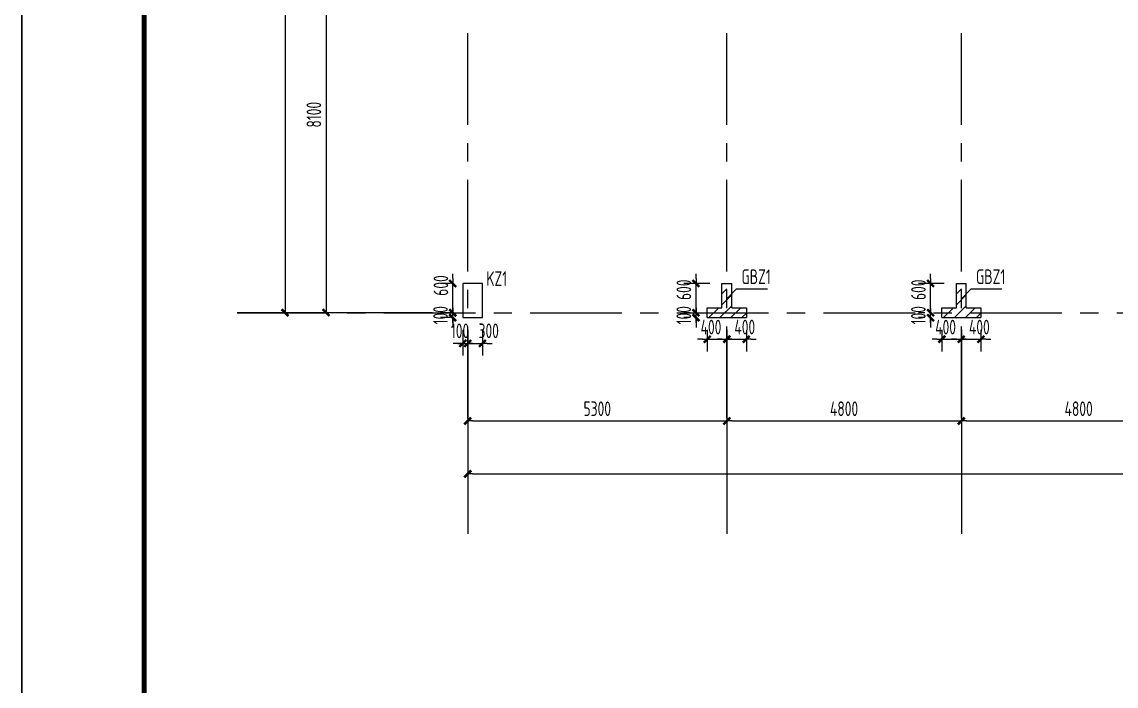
# Model space of a CAD drawing. Extents: x 580289 to 1106878, y -144605 to 78052.
# Drawn here: x 924820 to 947210, y 48059 to 61648 of the extents above; entities that cross this region are included whole.
import ezdxf
from ezdxf.enums import TextEntityAlignment as Align

# ---------------------------------------------------------------- set-up
doc = ezdxf.new("R2010")
doc.units = 0
doc.header["$LTSCALE"] = 100
doc.linetypes.add('CENTER', pattern=[2, 1.25, -0.25, 0.25, -0.25])
doc.layers.get('0').update_dxf_attribs({"linetype": 'CONTINUOUS'})
doc.layers.get('Defpoints').update_dxf_attribs({"linetype": 'CONTINUOUS'})
for name, color, linetype in [('AXIS', 3, 'CONTINUOUS'), ('b边缘构件阴影', 240, 'CONTINUOUS'), ('COLU', 7, 'CONTINUOUS'), ('DIM', 3, 'CONTINUOUS'), ('PAXIS', 253, 'CENTER'), ('TEXT', 2, 'CONTINUOUS'), ('THIN', 7, 'CONTINUOUS'), ('T图框', 7, 'CONTINUOUS'), ('图框', 254, 'CONTINUOUS'), ('柱标注', 2, 'CONTINUOUS')]:
    doc.layers.add(name, color=color, linetype=linetype)
doc.styles.get("Standard").update_dxf_attribs({"font": 'tssdeng.shx', "width": 0.7, "bigfont": 'tssdchn.shx'})
doc.styles.add('TSSD_Dimension', font='Tssdeng.shx', dxfattribs={"width": 0.7, "bigfont": 'tssdchn.shx'})
doc.dimstyles.new('TSSD_100_100$0', dxfattribs={"dimtxt": 300, "dimasz": 100, "dimexe": 250, "dimexo": 250, "dimgap": 100, "dimtad": 1, "dimdec": 0, "dimzin": 0, "dimdsep": 46, "dimtxsty": 'TSSD_Dimension', "dimblk": '_TSDBK', "dimblk1": '_TSDBK', "dimblk2": '_TSDBK', "dimsah": 1, "dimcen": 0, "dimclrt": 7, "dimadec": 0, "dimazin": 0, "dimtfac": 1, "dimtdec": 0, "dimtix": 1, "dimtmove": 2, "dimatfit": 3, "dimldrblk": '_TSDBK', "dimfxl": 1, "dimtolj": 1, "dimtzin": 0, "dimarcsym": 0})

# ---------------------------------------------------------------- blocks, each defined once
blk = doc.blocks.new('_TSDBK')
blk.add_line((-1, 0), (0, 0))
at = {"const_width": 0.5}
blk.add_lwpolyline([(-0.7, -0.7), (0.7, 0.7)], dxfattribs=at)
blk = doc.blocks.new('*D1586')
at = {"layer": 'Defpoints', "color": 0}
for p in [(931046, 63799), (931046, 55699), (931046, 55699)]:
    blk.add_point(p, dxfattribs=at)
at = {"layer": 'DIM', "color": 0, "lineweight": -2}
for p, q in [((931046, 63699), (931046, 55799)), ((931296, 55699), (931296, 55699))]:
    blk.add_line(p, q, dxfattribs=at)
at = {"layer": 'DIM', "color": 0, "lineweight": -2, "xscale": 100, "yscale": 100, "zscale": 100}
for p, rotation in [((931046, 63799), 90), ((931046, 55699), 270)]:
    blk.add_blockref('_TSDBK', p, dxfattribs=dict(at, rotation=rotation))
at = {"layer": 'DIM', "color": 7, "insert": (930796, 59749), "char_height": 300, "attachment_point": 5, "rotation": 90, "style": 'TSSD_Dimension'}
blk.add_mtext('\\A1;8100', dxfattribs=at)
blk = doc.blocks.new('*D1603')
at = {"layer": 'Defpoints', "color": 0}
for p in [(933944, 53539), (939244, 53539), (939244, 53484)]:
    blk.add_point(p, dxfattribs=at)
at = {"layer": 'DIM', "color": 0, "lineweight": -2}
for p, q in [((933944, 53289), (933944, 53234)), ((934044, 53484), (939144, 53484)), ((939244, 53289), (939244, 53234))]:
    blk.add_line(p, q, dxfattribs=at)
at = {"layer": 'DIM', "color": 0, "lineweight": -2, "xscale": 100, "yscale": 100, "zscale": 100, "rotation": 180}
blk.add_blockref('_TSDBK', (933944, 53484), dxfattribs=at)
at = {"layer": 'DIM', "color": 0, "lineweight": -2, "xscale": 100, "yscale": 100, "zscale": 100}
blk.add_blockref('_TSDBK', (939244, 53484), dxfattribs=at)
at = {"layer": 'DIM', "color": 7, "insert": (936594, 53734), "char_height": 300, "attachment_point": 5, "style": 'TSSD_Dimension'}
blk.add_mtext('\\A1;5300', dxfattribs=at)
blk = doc.blocks.new('*D1604')
at = {"layer": 'Defpoints', "color": 0}
for p in [(939244, 53539), (944044, 53539), (944044, 53484)]:
    blk.add_point(p, dxfattribs=at)
at = {"layer": 'DIM', "color": 0, "lineweight": -2}
for p, q in [((939244, 53289), (939244, 53234)), ((939344, 53484), (943944, 53484)), ((944044, 53289), (944044, 53234))]:
    blk.add_line(p, q, dxfattribs=at)
at = {"layer": 'DIM', "color": 0, "lineweight": -2, "xscale": 100, "yscale": 100, "zscale": 100, "rotation": 180}
blk.add_blockref('_TSDBK', (939244, 53484), dxfattribs=at)
at = {"layer": 'DIM', "color": 0, "lineweight": -2, "xscale": 100, "yscale": 100, "zscale": 100}
blk.add_blockref('_TSDBK', (944044, 53484), dxfattribs=at)
at = {"layer": 'DIM', "color": 7, "insert": (941644, 53734), "char_height": 300, "attachment_point": 5, "style": 'TSSD_Dimension'}
blk.add_mtext('\\A1;4800', dxfattribs=at)
blk = doc.blocks.new('*D1605')
at = {"layer": 'Defpoints', "color": 0}
for p in [(944044, 53539), (948844, 53484), (948844, 53484)]:
    blk.add_point(p, dxfattribs=at)
at = {"layer": 'DIM', "color": 0, "lineweight": -2}
for p, q in [((944044, 53289), (944044, 53234)), ((944144, 53484), (948744, 53484))]:
    blk.add_line(p, q, dxfattribs=at)
at = {"layer": 'DIM', "color": 0, "lineweight": -2, "xscale": 100, "yscale": 100, "zscale": 100, "rotation": 180}
blk.add_blockref('_TSDBK', (944044, 53484), dxfattribs=at)
at = {"layer": 'DIM', "color": 0, "lineweight": -2, "xscale": 100, "yscale": 100, "zscale": 100}
blk.add_blockref('_TSDBK', (948844, 53484), dxfattribs=at)
at = {"layer": 'DIM', "color": 7, "insert": (946444, 53734), "char_height": 300, "attachment_point": 5, "style": 'TSSD_Dimension'}
blk.add_mtext('\\A1;4800', dxfattribs=at)
blk = doc.blocks.new('*D1611')
at = {"layer": 'Defpoints', "color": 0}
for p in [(930021, 69999), (930021, 55699), (930205, 55699)]:
    blk.add_point(p, dxfattribs=at)
at = {"layer": 'DIM', "color": 0, "lineweight": -2}
for p, q in [((930205, 69899), (930205, 55799)), ((930271, 69999), (930455, 69999)), ((930271, 55699), (930455, 55699))]:
    blk.add_line(p, q, dxfattribs=at)
at = {"layer": 'DIM', "color": 0, "lineweight": -2, "xscale": 100, "yscale": 100, "zscale": 100}
for p, rotation in [((930205, 69999), 90), ((930205, 55699), 270)]:
    blk.add_blockref('_TSDBK', p, dxfattribs=dict(at, rotation=rotation))
at = {"layer": 'DIM', "color": 7, "insert": (929955, 62849), "char_height": 300, "attachment_point": 5, "rotation": 90, "style": 'TSSD_Dimension'}
blk.add_mtext('\\A1;14300', dxfattribs=at)
blk = doc.blocks.new('*D1614')
at = {"layer": 'Defpoints', "color": 0}
for p in [(933944, 52400), (973344, 52400), (973344, 52400)]:
    blk.add_point(p, dxfattribs=at)
at = {"layer": 'DIM', "color": 0, "lineweight": -2}
for p, q in [((934044, 52400), (973244, 52400)), ((933944, 52150), (933944, 52150))]:
    blk.add_line(p, q, dxfattribs=at)
at = {"layer": 'DIM', "color": 0, "lineweight": -2, "xscale": 100, "yscale": 100, "zscale": 100, "rotation": 180}
blk.add_blockref('_TSDBK', (933944, 52400), dxfattribs=at)
at = {"layer": 'DIM', "color": 0, "lineweight": -2, "xscale": 100, "yscale": 100, "zscale": 100}
blk.add_blockref('_TSDBK', (973344, 52400), dxfattribs=at)
at = {"layer": 'DIM', "color": 7, "insert": (953644, 52650), "char_height": 300, "attachment_point": 5, "style": 'TSSD_Dimension'}
blk.add_mtext('\\A1;39400', dxfattribs=at)
blk = doc.blocks.new('*D1615')
at = {"layer": 'Defpoints', "color": 0}
for p in [(933844, 55597), (933944, 55597), (933944, 55071)]:
    blk.add_point(p, dxfattribs=at)
at = {"layer": 'DIM', "color": 0, "lineweight": -2}
for p, q in [((933844, 55347), (933844, 54821)), ((933944, 55347), (933944, 54821)), ((933744, 55071), (933644, 55071)), ((933844, 55071), (933944, 55071)), ((934044, 55071), (934144, 55071))]:
    blk.add_line(p, q, dxfattribs=at)
at = {"layer": 'DIM', "color": 0, "lineweight": -2, "xscale": 100, "yscale": 100, "zscale": 100}
blk.add_blockref('_TSDBK', (933844, 55071), dxfattribs=at)
at = {"layer": 'DIM', "color": 0, "lineweight": -2, "xscale": 100, "yscale": 100, "zscale": 100, "rotation": 180}
blk.add_blockref('_TSDBK', (933944, 55071), dxfattribs=at)
at = {"layer": 'DIM', "color": 7, "insert": (933786, 55326), "char_height": 300, "attachment_point": 5, "style": 'TSSD_Dimension'}
blk.add_mtext('\\A1;100', dxfattribs=at)
blk = doc.blocks.new('*D1616')
at = {"layer": 'Defpoints', "color": 0}
for p in [(933944, 55597), (934244, 55597), (934244, 55071)]:
    blk.add_point(p, dxfattribs=at)
at = {"layer": 'DIM', "color": 0, "lineweight": -2}
for p, q in [((933944, 55347), (933944, 54821)), ((934244, 55347), (934244, 54821)), ((933844, 55071), (933744, 55071)), ((933944, 55071), (934244, 55071)), ((934344, 55071), (934444, 55071))]:
    blk.add_line(p, q, dxfattribs=at)
at = {"layer": 'DIM', "color": 0, "lineweight": -2, "xscale": 100, "yscale": 100, "zscale": 100}
blk.add_blockref('_TSDBK', (933944, 55071), dxfattribs=at)
at = {"layer": 'DIM', "color": 0, "lineweight": -2, "xscale": 100, "yscale": 100, "zscale": 100, "rotation": 180}
blk.add_blockref('_TSDBK', (934244, 55071), dxfattribs=at)
at = {"layer": 'DIM', "color": 7, "insert": (934373, 55328), "char_height": 300, "attachment_point": 5, "style": 'TSSD_Dimension'}
blk.add_mtext('\\A1;300', dxfattribs=at)
blk = doc.blocks.new('*D1617')
at = {"layer": 'Defpoints', "color": 0}
for p in [(933636, 55697), (933844, 55697), (933844, 55597)]:
    blk.add_point(p, dxfattribs=at)
at = {"layer": 'DIM', "color": 0, "lineweight": -2}
for p, q in [((933636, 55797), (933636, 55897)), ((933594, 55697), (933386, 55697)), ((933594, 55597), (933386, 55597)), ((933636, 55597), (933636, 55697)), ((933636, 55497), (933636, 55397))]:
    blk.add_line(p, q, dxfattribs=at)
at = {"layer": 'DIM', "color": 0, "lineweight": -2, "xscale": 100, "yscale": 100, "zscale": 100}
for p, rotation in [((933636, 55697), 270), ((933636, 55597), 90)]:
    blk.add_blockref('_TSDBK', p, dxfattribs=dict(at, rotation=rotation))
at = {"layer": 'DIM', "color": 7, "insert": (933386, 55647), "char_height": 300, "attachment_point": 5, "rotation": 90, "style": 'TSSD_Dimension'}
blk.add_mtext('\\A1;100', dxfattribs=at)
blk = doc.blocks.new('*D1618')
at = {"layer": 'Defpoints', "color": 0}
for p in [(933636, 56297), (933844, 56297), (933844, 55697)]:
    blk.add_point(p, dxfattribs=at)
at = {"layer": 'DIM', "color": 0, "lineweight": -2}
for p, q in [((933636, 56397), (933636, 56497)), ((933594, 56297), (933386, 56297)), ((933636, 55697), (933636, 56297)), ((933594, 55697), (933386, 55697)), ((933636, 55597), (933636, 55497))]:
    blk.add_line(p, q, dxfattribs=at)
at = {"layer": 'DIM', "color": 0, "lineweight": -2, "xscale": 100, "yscale": 100, "zscale": 100}
for p, rotation in [((933636, 56297), 270), ((933636, 55697), 90)]:
    blk.add_blockref('_TSDBK', p, dxfattribs=dict(at, rotation=rotation))
at = {"layer": 'DIM', "color": 7, "insert": (933394, 56255), "char_height": 300, "attachment_point": 5, "rotation": 90, "style": 'TSSD_Dimension'}
blk.add_mtext('\\A1;600', dxfattribs=at)
blk = doc.blocks.new('*D1619')
at = {"layer": 'Defpoints', "color": 0}
for p in [(938844, 55597), (939244, 55597), (939244, 55156)]:
    blk.add_point(p, dxfattribs=at)
at = {"layer": 'DIM', "color": 0, "lineweight": -2}
for p, q in [((938844, 55347), (938844, 54906)), ((939244, 55347), (939244, 54906)), ((938744, 55156), (938644, 55156)), ((938844, 55156), (939244, 55156)), ((939344, 55156), (939444, 55156))]:
    blk.add_line(p, q, dxfattribs=at)
at = {"layer": 'DIM', "color": 0, "lineweight": -2, "xscale": 100, "yscale": 100, "zscale": 100}
blk.add_blockref('_TSDBK', (938844, 55156), dxfattribs=at)
at = {"layer": 'DIM', "color": 0, "lineweight": -2, "xscale": 100, "yscale": 100, "zscale": 100, "rotation": 180}
blk.add_blockref('_TSDBK', (939244, 55156), dxfattribs=at)
at = {"layer": 'DIM', "color": 7, "insert": (938921, 55404), "char_height": 300, "attachment_point": 5, "style": 'TSSD_Dimension'}
blk.add_mtext('\\A1;400', dxfattribs=at)
blk = doc.blocks.new('*D1620')
at = {"layer": 'Defpoints', "color": 0}
for p in [(939244, 55597), (939644, 55597), (939644, 55156)]:
    blk.add_point(p, dxfattribs=at)
at = {"layer": 'DIM', "color": 0, "lineweight": -2}
for p, q in [((939244, 55347), (939244, 54906)), ((939644, 55347), (939644, 54906)), ((939144, 55156), (939044, 55156)), ((939244, 55156), (939644, 55156)), ((939744, 55156), (939844, 55156))]:
    blk.add_line(p, q, dxfattribs=at)
at = {"layer": 'DIM', "color": 0, "lineweight": -2, "xscale": 100, "yscale": 100, "zscale": 100}
blk.add_blockref('_TSDBK', (939244, 55156), dxfattribs=at)
at = {"layer": 'DIM', "color": 0, "lineweight": -2, "xscale": 100, "yscale": 100, "zscale": 100, "rotation": 180}
blk.add_blockref('_TSDBK', (939644, 55156), dxfattribs=at)
at = {"layer": 'DIM', "color": 7, "insert": (939612, 55405), "char_height": 300, "attachment_point": 5, "style": 'TSSD_Dimension'}
blk.add_mtext('\\A1;400', dxfattribs=at)
blk = doc.blocks.new('*D1621')
at = {"layer": 'Defpoints', "color": 0}
for p in [(938614, 55697), (938744, 55697), (938744, 55597)]:
    blk.add_point(p, dxfattribs=at)
at = {"layer": 'DIM', "color": 0, "lineweight": -2}
for p, q in [((938614, 55797), (938614, 55897)), ((938494, 55697), (938364, 55697)), ((938494, 55597), (938364, 55597)), ((938614, 55597), (938614, 55697)), ((938614, 55497), (938614, 55397))]:
    blk.add_line(p, q, dxfattribs=at)
at = {"layer": 'DIM', "color": 0, "lineweight": -2, "xscale": 100, "yscale": 100, "zscale": 100}
for p, rotation in [((938614, 55697), 270), ((938614, 55597), 90)]:
    blk.add_blockref('_TSDBK', p, dxfattribs=dict(at, rotation=rotation))
at = {"layer": 'DIM', "color": 7, "insert": (938364, 55647), "char_height": 300, "attachment_point": 5, "rotation": 90, "style": 'TSSD_Dimension'}
blk.add_mtext('\\A1;100', dxfattribs=at)
blk = doc.blocks.new('*D1622')
at = {"layer": 'Defpoints', "color": 0}
for p in [(938614, 56297), (939144, 56297), (938744, 55697)]:
    blk.add_point(p, dxfattribs=at)
at = {"layer": 'DIM', "color": 0, "lineweight": -2}
for p, q in [((938614, 56397), (938614, 56497)), ((938894, 56297), (938364, 56297)), ((938614, 55697), (938614, 56297)), ((938494, 55697), (938364, 55697)), ((938614, 55597), (938614, 55497))]:
    blk.add_line(p, q, dxfattribs=at)
at = {"layer": 'DIM', "color": 0, "lineweight": -2, "xscale": 100, "yscale": 100, "zscale": 100}
for p, rotation in [((938614, 56297), 270), ((938614, 55697), 90)]:
    blk.add_blockref('_TSDBK', p, dxfattribs=dict(at, rotation=rotation))
at = {"layer": 'DIM', "color": 7, "insert": (938366, 56168), "char_height": 300, "attachment_point": 5, "rotation": 90, "style": 'TSSD_Dimension'}
blk.add_mtext('\\A1;600', dxfattribs=at)
blk = doc.blocks.new('*D1689')
at = {"layer": 'Defpoints', "color": 0}
for p in [(943644, 55597), (944044, 55597), (944044, 55156)]:
    blk.add_point(p, dxfattribs=at)
at = {"layer": 'DIM', "color": 0, "lineweight": -2}
for p, q in [((943644, 55347), (943644, 54906)), ((944044, 55347), (944044, 54906)), ((943544, 55156), (943444, 55156)), ((943644, 55156), (944044, 55156)), ((944144, 55156), (944244, 55156))]:
    blk.add_line(p, q, dxfattribs=at)
at = {"layer": 'DIM', "color": 0, "lineweight": -2, "xscale": 100, "yscale": 100, "zscale": 100}
blk.add_blockref('_TSDBK', (943644, 55156), dxfattribs=at)
at = {"layer": 'DIM', "color": 0, "lineweight": -2, "xscale": 100, "yscale": 100, "zscale": 100, "rotation": 180}
blk.add_blockref('_TSDBK', (944044, 55156), dxfattribs=at)
at = {"layer": 'DIM', "color": 7, "insert": (943721, 55404), "char_height": 300, "attachment_point": 5, "style": 'TSSD_Dimension'}
blk.add_mtext('\\A1;400', dxfattribs=at)
blk = doc.blocks.new('*D1690')
at = {"layer": 'Defpoints', "color": 0}
for p in [(944044, 55597), (944444, 55597), (944444, 55156)]:
    blk.add_point(p, dxfattribs=at)
at = {"layer": 'DIM', "color": 0, "lineweight": -2}
for p, q in [((944044, 55347), (944044, 54906)), ((944444, 55347), (944444, 54906)), ((943944, 55156), (943844, 55156)), ((944044, 55156), (944444, 55156)), ((944544, 55156), (944644, 55156))]:
    blk.add_line(p, q, dxfattribs=at)
at = {"layer": 'DIM', "color": 0, "lineweight": -2, "xscale": 100, "yscale": 100, "zscale": 100}
blk.add_blockref('_TSDBK', (944044, 55156), dxfattribs=at)
at = {"layer": 'DIM', "color": 0, "lineweight": -2, "xscale": 100, "yscale": 100, "zscale": 100, "rotation": 180}
blk.add_blockref('_TSDBK', (944444, 55156), dxfattribs=at)
at = {"layer": 'DIM', "color": 7, "insert": (944412, 55405), "char_height": 300, "attachment_point": 5, "style": 'TSSD_Dimension'}
blk.add_mtext('\\A1;400', dxfattribs=at)
blk = doc.blocks.new('*D1691')
at = {"layer": 'Defpoints', "color": 0}
for p in [(943414, 55697), (943544, 55697), (943544, 55597)]:
    blk.add_point(p, dxfattribs=at)
at = {"layer": 'DIM', "color": 0, "lineweight": -2}
for p, q in [((943414, 55797), (943414, 55897)), ((943294, 55697), (943164, 55697)), ((943294, 55597), (943164, 55597)), ((943414, 55597), (943414, 55697)), ((943414, 55497), (943414, 55397))]:
    blk.add_line(p, q, dxfattribs=at)
at = {"layer": 'DIM', "color": 0, "lineweight": -2, "xscale": 100, "yscale": 100, "zscale": 100}
for p, rotation in [((943414, 55697), 270), ((943414, 55597), 90)]:
    blk.add_blockref('_TSDBK', p, dxfattribs=dict(at, rotation=rotation))
at = {"layer": 'DIM', "color": 7, "insert": (943164, 55647), "char_height": 300, "attachment_point": 5, "rotation": 90, "style": 'TSSD_Dimension'}
blk.add_mtext('\\A1;100', dxfattribs=at)
blk = doc.blocks.new('*D1692')
at = {"layer": 'Defpoints', "color": 0}
for p in [(943414, 56297), (943944, 56297), (943544, 55697)]:
    blk.add_point(p, dxfattribs=at)
at = {"layer": 'DIM', "color": 0, "lineweight": -2}
for p, q in [((943414, 56397), (943414, 56497)), ((943694, 56297), (943164, 56297)), ((943414, 55697), (943414, 56297)), ((943294, 55697), (943164, 55697)), ((943414, 55597), (943414, 55497))]:
    blk.add_line(p, q, dxfattribs=at)
at = {"layer": 'DIM', "color": 0, "lineweight": -2, "xscale": 100, "yscale": 100, "zscale": 100}
for p, rotation in [((943414, 56297), 270), ((943414, 55697), 90)]:
    blk.add_blockref('_TSDBK', p, dxfattribs=dict(at, rotation=rotation))
at = {"layer": 'DIM', "color": 7, "insert": (943166, 56168), "char_height": 300, "attachment_point": 5, "rotation": 90, "style": 'TSSD_Dimension'}
blk.add_mtext('\\A1;600', dxfattribs=at)
blk = doc.blocks.new('A$C72C84CBD')
at = {"layer": '图框', "color": 0}
for points in [[(0, 0), (0, 59400), (84100, 59400), (84100, 0)], [(0, 0), (84100, 0), (84100, 59400), (0, 59400)]]:
    blk.add_lwpolyline(points, close=True, dxfattribs=at)
at = {"layer": '图框', "color": 0, "const_width": 100}
blk.add_lwpolyline([(2500, 1000), (83100, 1000), (83100, 58400), (2500, 58400)], close=True, dxfattribs=at)
blk = doc.blocks.new('图框')
at = {"layer": 'T图框', "color": 4}
blk.add_blockref('A$C72C84CBD', (602717, 102744), dxfattribs=at)

msp = doc.modelspace()

# ---------------------------------------------------------------- hatches: boundary and pattern name
at = {"layer": 'b边缘构件阴影'}
h = msp.add_hatch(dxfattribs=at)
h.set_pattern_fill('ANSI31', color=256, scale=50, style=0)
h.set_pattern_definition([(45, (477751.74, -13991.34), (-112.2532, 112.2532), [])])
h.paths.add_polyline_path([(939144, 55797.5), (938844, 55797.5), (938844, 55697.5), (939244, 55697.5), (939244, 56297.5), (939144, 56297.5)])
h.paths.add_polyline_path([(939344, 55797.5), (939344, 56085.2), (939244, 55985.2), (939244, 55697.5), (939644, 55697.5), (939644, 55797.5)])
h.paths.add_polyline_path([(939244, 55697.5), (939244, 55597.5), (939644, 55597.5), (939644, 55697.5)])
h.paths.add_polyline_path([(939244, 55697.5), (938844, 55697.5), (938844, 55597.5), (939144, 55597.5), (939244, 55597.5)])
h = msp.add_hatch(dxfattribs=at)
h.set_pattern_fill('ANSI31', color=256, scale=50, style=0)
h.set_pattern_definition([(45, (482551.74, -13991.34), (-112.2532, 112.2532), [])])
h.paths.add_polyline_path([(944044, 56297.5), (943944, 56297.5), (943944, 55797.5), (943644, 55797.5), (943644, 55697.5), (944044, 55697.5)])
h.paths.add_polyline_path([(944444, 55797.5), (944144, 55797.5), (944144, 56085.2), (944044, 55985.2), (944044, 55697.5), (944444, 55697.5)])
h.paths.add_polyline_path([(944444, 55697.5), (944044, 55697.5), (944044, 55597.5), (944444, 55597.5)])
h.paths.add_polyline_path([(944044, 55697.5), (943644, 55697.5), (943644, 55597.5), (943944, 55597.5), (944044, 55597.5)])

# ---------------------------------------------------------------- linework, layer by layer
at = {"layer": 'AXIS'}
for p, q in [((933224, 55698.8), (929224, 55698.8)), ((933944, 55171.7), (933944, 51171.7)), ((939244, 55171.7), (939244, 51171.7)), ((944044, 55171.7), (944044, 51171.7))]:
    msp.add_line(p, q, dxfattribs=at)
at = {"layer": 'COLU'}
msp.add_lwpolyline([(934244, 55597.5), (934244, 56297.5), (933844, 56297.5), (933844, 55597.5)], close=True, dxfattribs=at)
msp.add_lwpolyline([(934244, 55597.5), (934244, 56297.5), (933844, 56297.5), (933844, 55597.5)], close=True, dxfattribs=at)
msp.add_lwpolyline([(934244, 55597.5), (934244, 56297.5), (933844, 56297.5), (933844, 55597.5)], close=True, dxfattribs=at)
for points in [[(939144, 55797.5), (939144, 56297.5)], [(939144, 56297.5), (939344, 56297.5)], [(939344, 55797.5), (939344, 56297.5)], [(943944, 55797.5), (943944, 56297.5)], [(943944, 56297.5), (944144, 56297.5)], [(944144, 55797.5), (944144, 56297.5)], [(938844, 55797.5), (939144, 55797.5)], [(938844, 55597.5), (938844, 55797.5)], [(939344, 55797.5), (939644, 55797.5)], [(939644, 55797.5), (939644, 55597.5)], [(943644, 55797.5), (943944, 55797.5)], [(943644, 55597.5), (943644, 55797.5)], [(944144, 55797.5), (944444, 55797.5)], [(944444, 55797.5), (944444, 55597.5)], [(938844, 55597.5), (939144, 55597.5)], [(939144, 55597.5), (939644, 55597.5)], [(943644, 55597.5), (943944, 55597.5)], [(943944, 55597.5), (944444, 55597.5)]]:
    msp.add_lwpolyline(points, dxfattribs=at)
at = {"layer": 'PAXIS', "linetype": 'CENTER', "ltscale": 15}
for p, q in [((939244, 53539.4), (939244, 72191.9)), ((944044, 53539.4), (944044, 72193.3)), ((933944, 53539.4), (933944, 65098.8)), ((929224, 55697.5), (979041.6, 55697.5))]:
    msp.add_line(p, q, dxfattribs=at)
at = {"layer": 'THIN'}
for points in [[(939244, 55985.2), (939444, 56185.2), (940074, 56185.2)], [(944044, 55985.2), (944244, 56185.2), (944874, 56185.2)]]:
    msp.add_lwpolyline(points, dxfattribs=at)

# ---------------------------------------------------------------- block references
at = {"layer": 'T图框'}
msp.add_blockref('图框', (322103.4, -84196.5), dxfattribs=at)

# ---------------------------------------------------------------- texts
at = {"layer": 'TEXT', "width": 0.7}
for p in [(939544, 56285.2), (944344, 56285.2)]:
    msp.add_text('GBZ1', height=300, dxfattribs=at).set_placement(p)
at = {"layer": '柱标注', "width": 0.7}
msp.add_text('KZ1', height=300, dxfattribs=at).set_placement((934537.5, 56395.6), align=Align.MIDDLE_CENTER)

# ---------------------------------------------------------------- dimensions: what is measured, and where the dimension line sits
at = {"layer": 'DIM'}
for base, p1, p2, picture, middle in [((930204.9, 55698.8), (930020.9, 69998.8), (930020.9, 55698.8), '*D1611', (929954.9, 62848.8)), ((931046, 55698.8), (931046, 63798.8), (931046, 55698.8), '*D1586', (930796, 59748.8)), ((933636.5, 55697.5), (933844, 55597.5), (933844, 55697.5), '*D1617', (933386.5, 55647.5)), ((938613.8, 55697.5), (938744, 55597.5), (938744, 55697.5), '*D1621', (938363.8, 55647.5)), ((943413.8, 55697.5), (943544, 55597.5), (943544, 55697.5), '*D1691', (943163.8, 55647.5))]:
    dim = msp.add_linear_dim(base=base, p1=p1, p2=p2, angle=90, dimstyle='TSSD_100_100$0', dxfattribs=at)
    dim.commit()
    dim.dimension.update_dxf_attribs({"geometry": picture, "text_midpoint": middle})
for base, p1, p2, picture, middle in [((933636.5, 56297.5), (933844, 55697.5), (933844, 56297.5), '*D1618', (933393.5, 56255.2)), ((938613.8, 56297.5), (938744, 55697.5), (939144, 56297.5), '*D1622', (938366.2, 56168.3)), ((943413.8, 56297.5), (943544, 55697.5), (943944, 56297.5), '*D1692', (943166.2, 56168.3))]:
    dim = msp.add_linear_dim(base=base, p1=p1, p2=p2, angle=90, dimstyle='TSSD_100_100$0', dxfattribs=at)
    dim.commit()
    dim.dimension.update_dxf_attribs({"geometry": picture, "text_midpoint": middle, "dimtype": 160})
for base, p1, p2, picture, middle in [((933944, 55071.2), (933844, 55597.5), (933944, 55597.5), '*D1615', (933786.1, 55325.5)), ((934244, 55071.2), (933944, 55597.5), (934244, 55597.5), '*D1616', (934372.8, 55328.3)), ((939244, 55155.7), (938844, 55597.5), (939244, 55597.5), '*D1619', (938920.5, 55403.6)), ((939644, 55155.7), (939244, 55597.5), (939644, 55597.5), '*D1620', (939611.5, 55404.6)), ((944044, 55155.7), (943644, 55597.5), (944044, 55597.5), '*D1689', (943720.5, 55403.6)), ((944444, 55155.7), (944044, 55597.5), (944444, 55597.5), '*D1690', (944411.5, 55404.6))]:
    dim = msp.add_linear_dim(base=base, p1=p1, p2=p2, dimstyle='TSSD_100_100$0', dxfattribs=at)
    dim.commit()
    dim.dimension.update_dxf_attribs({"geometry": picture, "text_midpoint": middle, "dimtype": 160})
for base, p1, p2, picture, middle in [((939244, 53484.3), (933944, 53539.4), (939244, 53539.4), '*D1603', (936594, 53734.3)), ((944044, 53484.3), (939244, 53539.4), (944044, 53539.4), '*D1604', (941644, 53734.3)), ((948844, 53484.3), (944044, 53539.4), (948844, 53484.3), '*D1605', (946444, 53734.3)), ((973344, 52400.4), (933944, 52400.4), (973344, 52400.4), '*D1614', (953644, 52650.4))]:
    dim = msp.add_linear_dim(base=base, p1=p1, p2=p2, dimstyle='TSSD_100_100$0', dxfattribs=at)
    dim.commit()
    dim.dimension.update_dxf_attribs({"geometry": picture, "text_midpoint": middle})

doc.saveas('drawing.dxf')
